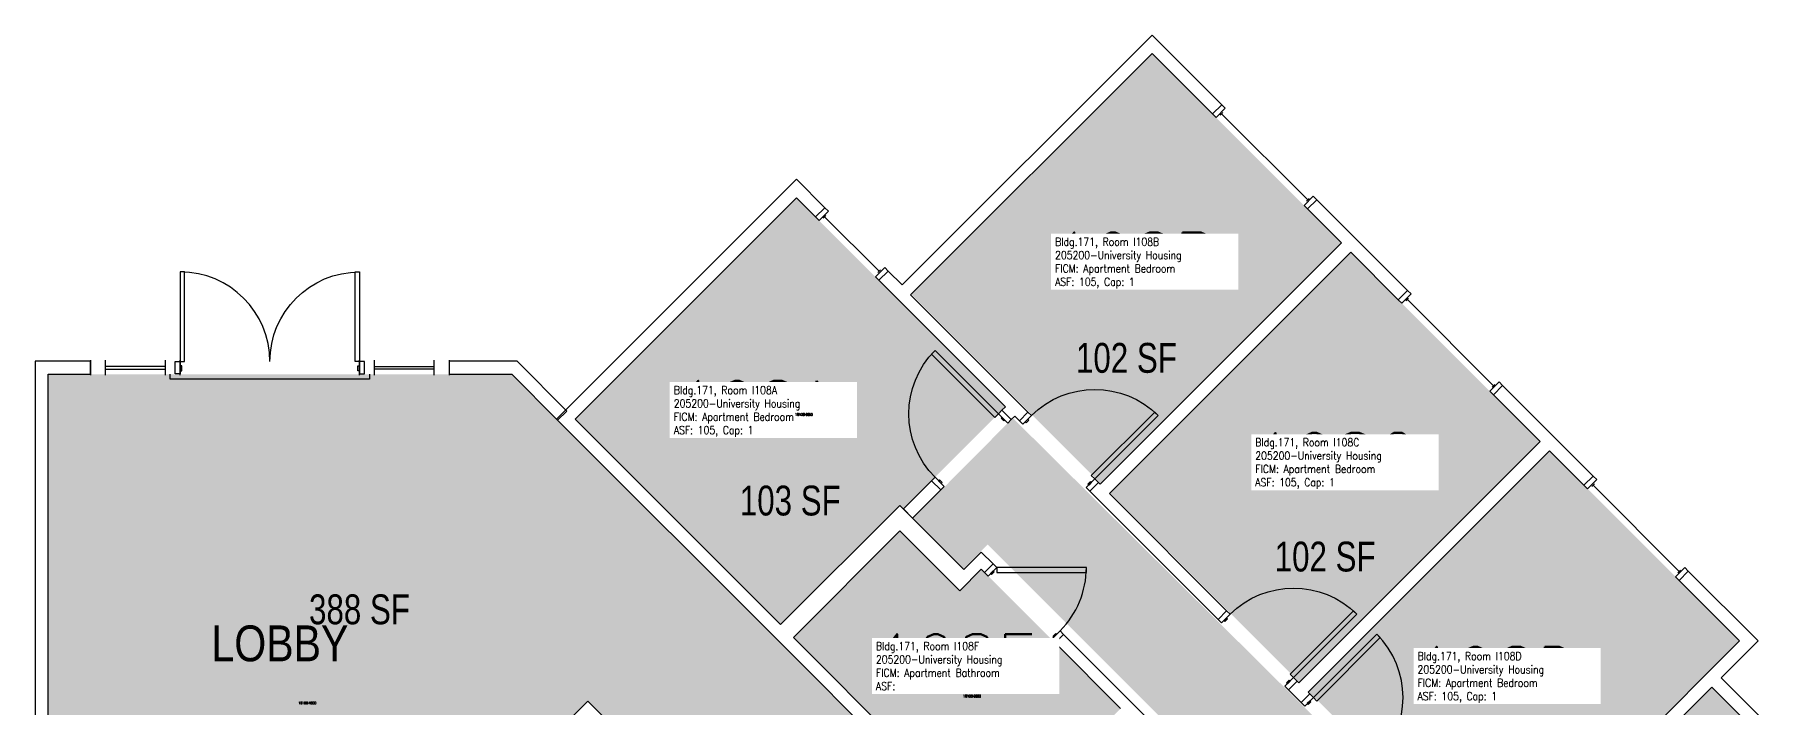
# Model space of a CAD drawing. Header units: inches. Extents: x 79 to 1966, y -19 to 1892.
# Drawn here: x 901 to 1604, y 1614 to 1884 of the extents above; entities that cross this region are included whole.
import ezdxf
from ezdxf.enums import TextEntityAlignment as Align

# ---------------------------------------------------------------- set-up
doc = ezdxf.new("R2010")
doc.units = ezdxf.units.IN
doc.header["$LTSCALE"] = 48
doc.header["$MEASUREMENT"] = 0
for name, color, linetype in [('A-AREA-IDEN', 1, 'Continuous'), ('A-DOOR', 2, 'Continuous'), ('A-GLAZ', 152, 'Continuous'), ('A-IDEN-RNUM', 7, 'Continuous'), ('A-IDEN-SNUM', 4, 'Continuous'), ('A-IDEN-VNUM', 4, 'Continuous'), ('A-WALL', 5, 'Continuous'), ('AREA-TEXT', 3, 'Continuous'), ('Rooms-Category-Color', 7, 'Continuous'), ('Rooms-College-Color', 7, 'Continuous'), ('Rooms-Department-Color', 7, 'Continuous'), ('Rooms-Division-Color', 7, 'Continuous'), ('Rooms-Information', 7, 'Continuous')]:
    doc.layers.add(name, color=color, linetype=linetype)
doc.styles.add('AREA', font='arial.ttf', dxfattribs={"width": 0.75, "height": 12})
doc.styles.add('ROOMSNUMBER', font='txt.shx', dxfattribs={"height": 0.03})
doc.styles.add('ROOMVNUMBER', font='simplex.shx', dxfattribs={"width": 0.85})
doc.styles.get("Standard").update_dxf_attribs({"font": 'ARIALN.TTF'})

msp = doc.modelspace()

# ---------------------------------------------------------------- hatches: boundary and pattern name
at = {"layer": 'Rooms-Category-Color', "true_color": 0x728ef3}
for points in [[(1426.08, 1800.1), (1349.98, 1876.2), (1253.28, 1779.5), (1329.4, 1703.4), (1425.78, 1799.78)], [(1207.14, 1818.22), (1118.22, 1729.3), (1200.78, 1646.74), (1248.68, 1694.65), (1250.1, 1693.24), (1261.41, 1704.55), (1291.11, 1734.25)], [(1429.79, 1796.39), (1505.9, 1720.28), (1409.22, 1623.59), (1333.1, 1699.69), (1429.49, 1796.06)], [(1253.81, 1689.5), (1274.14, 1669.17), (1283.95, 1678.98), (1408.43, 1554.52), (1398.62, 1544.71), (1418.95, 1524.38), (1428.76, 1534.19), (1451.18, 1511.78), (1441.51, 1502.11), (1437.8, 1505.82), (1442.34, 1510.36), (1427.35, 1525.35), (1392.44, 1490.43), (1407.43, 1475.45), (1413.76, 1481.78), (1417.47, 1478.06), (1411.14, 1471.73), (1454.37, 1428.52), (1528.7, 1502.86), (1588.2, 1443.36), (1670.66, 1525.84), (1574.84, 1621.64), (1489.29, 1536.07), (1294.06, 1729.76), (1253.96, 1689.34)], [(1509.61, 1716.57), (1585.97, 1640.2), (1489.28, 1543.51), (1412.91, 1619.87), (1509.3, 1716.25)], [(1281.4, 1669.01), (1337.35, 1613.06), (1285.91, 1561.61), (1205.91, 1641.61), (1248.68, 1684.4), (1272.73, 1660.36)]]:
    msp.add_hatch(color=171, dxfattribs=at).paths.add_polyline_path(points)
at = {"layer": 'Rooms-Category-Color', "true_color": 0xffe090}
msp.add_hatch(color=41, dxfattribs=at).paths.add_polyline_path([(1184.69, 1554.64), (1235.07, 1605.02), (1092.78, 1747.32), (906.57, 1747.32), (906.57, 1579.84), (906.57, 1495.21), (972.42, 1495.21), (987.5, 1480.13), (1123.35, 1615.98)])
at = {"layer": 'Rooms-College-Color', "true_color": 0xadadad}
for points in [[(1426.08, 1800.1), (1349.98, 1876.2), (1253.28, 1779.5), (1329.4, 1703.4), (1425.78, 1799.78)], [(1207.14, 1818.22), (1118.22, 1729.3), (1200.78, 1646.74), (1248.68, 1694.65), (1250.1, 1693.24), (1261.41, 1704.55), (1291.11, 1734.25)], [(1429.79, 1796.39), (1505.9, 1720.28), (1409.22, 1623.59), (1333.1, 1699.69), (1429.49, 1796.06)], [(1184.69, 1554.64), (1235.07, 1605.02), (1092.78, 1747.32), (906.57, 1747.32), (906.57, 1579.84), (906.57, 1495.21), (972.42, 1495.21), (987.5, 1480.13), (1123.35, 1615.98)], [(1253.81, 1689.5), (1274.14, 1669.17), (1283.95, 1678.98), (1408.43, 1554.52), (1398.62, 1544.71), (1418.95, 1524.38), (1428.76, 1534.19), (1451.18, 1511.78), (1441.51, 1502.11), (1437.8, 1505.82), (1442.34, 1510.36), (1427.35, 1525.35), (1392.44, 1490.43), (1407.43, 1475.45), (1413.76, 1481.78), (1417.47, 1478.06), (1411.14, 1471.73), (1454.37, 1428.52), (1528.7, 1502.86), (1588.2, 1443.36), (1670.66, 1525.84), (1574.84, 1621.64), (1489.29, 1536.07), (1294.06, 1729.76), (1253.96, 1689.34)], [(1509.61, 1716.57), (1585.97, 1640.2), (1489.28, 1543.51), (1412.91, 1619.87), (1509.3, 1716.25)], [(1281.4, 1669.01), (1337.35, 1613.06), (1285.91, 1561.61), (1205.91, 1641.61), (1248.68, 1684.4), (1272.73, 1660.36)]]:
    msp.add_hatch(color=253, dxfattribs=at).paths.add_polyline_path(points)
at = {"layer": 'Rooms-Department-Color', "true_color": 0x604aed}
for points in [[(1426.08, 1800.1), (1349.98, 1876.2), (1253.28, 1779.5), (1329.4, 1703.4), (1425.78, 1799.78)], [(1207.14, 1818.22), (1118.22, 1729.3), (1200.78, 1646.74), (1248.68, 1694.65), (1250.1, 1693.24), (1261.41, 1704.55), (1291.11, 1734.25)], [(1429.79, 1796.39), (1505.9, 1720.28), (1409.22, 1623.59), (1333.1, 1699.69), (1429.49, 1796.06)], [(1184.69, 1554.64), (1235.07, 1605.02), (1092.78, 1747.32), (906.57, 1747.32), (906.57, 1579.84), (906.57, 1495.21), (972.42, 1495.21), (987.5, 1480.13), (1123.35, 1615.98)], [(1253.81, 1689.5), (1274.14, 1669.17), (1283.95, 1678.98), (1408.43, 1554.52), (1398.62, 1544.71), (1418.95, 1524.38), (1428.76, 1534.19), (1451.18, 1511.78), (1441.51, 1502.11), (1437.8, 1505.82), (1442.34, 1510.36), (1427.35, 1525.35), (1392.44, 1490.43), (1407.43, 1475.45), (1413.76, 1481.78), (1417.47, 1478.06), (1411.14, 1471.73), (1454.37, 1428.52), (1528.7, 1502.86), (1588.2, 1443.36), (1670.66, 1525.84), (1574.84, 1621.64), (1489.29, 1536.07), (1294.06, 1729.76), (1253.96, 1689.34)], [(1509.61, 1716.57), (1585.97, 1640.2), (1489.28, 1543.51), (1412.91, 1619.87), (1509.3, 1716.25)], [(1281.4, 1669.01), (1337.35, 1613.06), (1285.91, 1561.61), (1205.91, 1641.61), (1248.68, 1684.4), (1272.73, 1660.36)]]:
    msp.add_hatch(color=173, dxfattribs=at).paths.add_polyline_path(points)
at = {"layer": 'Rooms-Division-Color', "true_color": 0x604aed}
for points in [[(1426.08, 1800.1), (1349.98, 1876.2), (1253.28, 1779.5), (1329.4, 1703.4), (1425.78, 1799.78)], [(1207.14, 1818.22), (1118.22, 1729.3), (1200.78, 1646.74), (1248.68, 1694.65), (1250.1, 1693.24), (1261.41, 1704.55), (1291.11, 1734.25)], [(1429.79, 1796.39), (1505.9, 1720.28), (1409.22, 1623.59), (1333.1, 1699.69), (1429.49, 1796.06)], [(1184.69, 1554.64), (1235.07, 1605.02), (1092.78, 1747.32), (906.57, 1747.32), (906.57, 1579.84), (906.57, 1495.21), (972.42, 1495.21), (987.5, 1480.13), (1123.35, 1615.98)], [(1253.81, 1689.5), (1274.14, 1669.17), (1283.95, 1678.98), (1408.43, 1554.52), (1398.62, 1544.71), (1418.95, 1524.38), (1428.76, 1534.19), (1451.18, 1511.78), (1441.51, 1502.11), (1437.8, 1505.82), (1442.34, 1510.36), (1427.35, 1525.35), (1392.44, 1490.43), (1407.43, 1475.45), (1413.76, 1481.78), (1417.47, 1478.06), (1411.14, 1471.73), (1454.37, 1428.52), (1528.7, 1502.86), (1588.2, 1443.36), (1670.66, 1525.84), (1574.84, 1621.64), (1489.29, 1536.07), (1294.06, 1729.76), (1253.96, 1689.34)], [(1509.61, 1716.57), (1585.97, 1640.2), (1489.28, 1543.51), (1412.91, 1619.87), (1509.3, 1716.25)], [(1281.4, 1669.01), (1337.35, 1613.06), (1285.91, 1561.61), (1205.91, 1641.61), (1248.68, 1684.4), (1272.73, 1660.36)]]:
    msp.add_hatch(color=173, dxfattribs=at).paths.add_polyline_path(points)

# ---------------------------------------------------------------- linework, layer by layer
at = {"layer": 'A-DOOR'}
for p, q in [((961.42, 1788.44), (959.67, 1788.44)), ((959.67, 1788.44), (959.67, 1752.44)), ((961.42, 1752.44), (961.42, 1788.44)), ((1029.92, 1752.44), (1029.92, 1788.44)), ((1029.92, 1788.44), (1031.67, 1788.44)), ((1031.67, 1788.44), (1031.67, 1752.44)), ((957.67, 1747.44), (957.67, 1752.44)), ((957.67, 1752.44), (959.67, 1752.44)), ((959.67, 1752.44), (961.42, 1752.44)), ((959.67, 1752.44), (959.67, 1747.44)), ((960.29, 1750.69), (959.67, 1750.69)), ((959.67, 1750.69), (959.67, 1748.69)), ((960.29, 1748.69), (960.29, 1750.69)), ((1031.67, 1752.44), (1029.92, 1752.44)), ((1031.04, 1748.69), (1031.04, 1750.69)), ((1031.04, 1750.69), (1031.67, 1750.69)), ((1033.67, 1752.44), (1031.67, 1752.44)), ((1031.67, 1752.44), (1031.67, 1747.44)), ((1031.67, 1750.69), (1031.67, 1748.69)), ((1033.67, 1747.44), (1033.67, 1752.44)), ((955.67, 1745.32), (955.67, 1747.32)), ((1035.67, 1745.32), (955.67, 1745.32)), ((959.67, 1747.44), (957.67, 1747.44)), ((959.67, 1748.69), (960.29, 1748.69)), ((1031.67, 1748.69), (1031.04, 1748.69)), ((1031.67, 1747.44), (1033.67, 1747.44)), ((1035.67, 1747.32), (1035.67, 1745.32))]:
    msp.add_line(p, q, dxfattribs=at)
for points in [[(1288.28, 1731.42), (1286.87, 1730.01), (1261.41, 1755.46), (1262.83, 1756.88)], [(1292, 1727.71), (1293.41, 1729.12), (1289.7, 1732.84), (1288.28, 1731.42)], [(1290.76, 1728.95), (1290.41, 1728.59), (1289.34, 1729.65), (1289.7, 1730.01)], [(1298.09, 1727.27), (1296.68, 1728.68), (1300.13, 1732.13), (1301.54, 1730.71)], [(1299.07, 1728.24), (1299.42, 1727.88), (1300.48, 1728.95), (1300.13, 1729.3)], [(1327, 1705.26), (1325.58, 1706.67), (1351.04, 1732.13), (1352.45, 1730.71)], [(1266.54, 1702.25), (1265.13, 1700.84), (1261.41, 1704.55), (1262.83, 1705.97)], [(1265.3, 1703.49), (1265.66, 1703.84), (1264.6, 1704.9), (1264.24, 1704.55)], [(1323.55, 1701.81), (1324.96, 1700.4), (1328.41, 1703.84), (1327, 1705.26)], [(1324.52, 1702.78), (1324.17, 1703.14), (1325.23, 1704.2), (1325.58, 1703.84)], [(1284.14, 1666.27), (1282.73, 1667.68), (1286.17, 1671.13), (1287.59, 1669.71)], [(1285.11, 1667.24), (1285.47, 1666.88), (1286.53, 1667.95), (1286.17, 1668.3)], [(1287.59, 1669.71), (1287.59, 1667.71), (1323.59, 1667.71), (1323.59, 1669.71)], [(1377.91, 1647.45), (1376.49, 1648.87), (1379.94, 1652.32), (1381.35, 1650.9)], [(1406.81, 1625.45), (1405.39, 1626.86), (1430.85, 1652.32), (1432.26, 1650.9)], [(1378.88, 1648.43), (1379.23, 1648.07), (1380.29, 1649.13), (1379.94, 1649.49)], [(1309.6, 1640.81), (1311.01, 1639.4), (1314.46, 1642.84), (1313.04, 1644.26)], [(1310.57, 1641.78), (1310.21, 1642.14), (1311.28, 1643.2), (1311.63, 1642.84)], [(1414.77, 1617.49), (1416.18, 1616.07), (1441.64, 1641.53), (1440.22, 1642.94)], [(1403.36, 1622), (1404.78, 1620.58), (1408.22, 1624.03), (1406.81, 1625.45)], [(1404.33, 1622.97), (1403.98, 1623.32), (1405.04, 1624.38), (1405.39, 1624.03)], [(1411.32, 1614.04), (1409.91, 1615.45), (1413.35, 1618.9), (1414.77, 1617.49)], [(1412.29, 1615.01), (1412.65, 1614.66), (1413.71, 1615.72), (1413.35, 1616.07)]]:
    msp.add_lwpolyline(points, close=True, dxfattribs=at)
for centre, start, end in [((959.67, 1752.44), 360, 90), ((1287.59, 1669.71), 315, 0), ((1414.77, 1617.49), 315, 45)]:
    msp.add_arc(centre, 36, start, end, dxfattribs=at)
at = {"layer": 'A-DOOR', "extrusion": (0, 0, -1)}
for centre, start, end in [((-1031.67, 1752.44), 0, 90), ((-1288.28, 1731.42), 315, 45), ((-1327, 1705.26), 45, 135), ((-1406.81, 1625.45), 45, 135)]:
    msp.add_arc(centre, 36, start, end, dxfattribs=at)
at = {"layer": 'A-GLAZ'}
for p, q in [((1377.36, 1851.47), (1378.42, 1852.53)), ((1412.54, 1817.35), (1377.89, 1852)), ((1412.01, 1816.82), (1413.07, 1817.88)), ((1217.93, 1810.08), (1218.99, 1811.14)), ((1240.38, 1788.69), (1218.46, 1810.61)), ((1239.85, 1788.16), (1240.91, 1789.22)), ((1451.98, 1776.85), (1453.04, 1777.91)), ((1487.16, 1742.73), (1452.51, 1777.38)), ((923.67, 1752.94), (923.67, 1746.94)), ((929.67, 1746.94), (929.67, 1752.94)), ((953.67, 1750.44), (929.67, 1750.44)), ((953.67, 1746.94), (953.67, 1752.94)), ((959.67, 1746.94), (959.67, 1752.94)), ((1031.67, 1746.94), (1031.67, 1752.94)), ((1037.67, 1746.94), (1037.67, 1752.94)), ((1037.67, 1750.44), (1061.67, 1750.44)), ((1061.67, 1746.94), (1061.67, 1752.94)), ((1067.67, 1752.94), (1067.67, 1746.94)), ((929.67, 1749.44), (953.67, 1749.44)), ((1061.67, 1749.44), (1037.67, 1749.44)), ((1486.63, 1742.2), (1487.69, 1743.26)), ((1526.56, 1702.27), (1527.62, 1703.33)), ((1561.74, 1668.16), (1527.09, 1702.8)), ((1561.2, 1667.62), (1562.27, 1668.69))]:
    msp.add_line(p, q, dxfattribs=at)
for points in [[(1379.39, 1854.21), (1377.98, 1855.62), (1374.27, 1851.91), (1375.68, 1850.5)], [(1219.96, 1812.82), (1218.55, 1814.24), (1214.84, 1810.52), (1216.25, 1809.11)], [(1414.75, 1818.85), (1416.16, 1817.44), (1412.45, 1813.73), (1411.04, 1815.14)], [(1242.59, 1790.19), (1244.01, 1788.78), (1240.29, 1785.07), (1238.88, 1786.48)], [(1454.01, 1779.59), (1452.6, 1781.01), (1448.88, 1777.29), (1450.3, 1775.88)], [(1489.37, 1744.24), (1490.78, 1742.82), (1487.07, 1739.11), (1485.65, 1740.52)], [(1528.59, 1705.01), (1527.18, 1706.43), (1523.46, 1702.72), (1524.88, 1701.3)], [(1563.94, 1669.66), (1565.36, 1668.24), (1561.65, 1664.53), (1560.23, 1665.95)]]:
    msp.add_lwpolyline(points, close=True, dxfattribs=at)
at = {"layer": 'A-WALL'}
for p, q in [((1349.98, 1883.62), (1249.57, 1783.22)), ((1377.98, 1855.62), (1349.98, 1883.62)), ((1253.02, 1779.24), (1349.98, 1876.2)), ((1349.98, 1876.2), (1374.27, 1851.91)), ((1374.27, 1851.91), (1377.98, 1855.62)), ((1207.14, 1825.64), (1110.8, 1729.3)), ((1218.55, 1814.24), (1207.14, 1825.64)), ((1118.22, 1729.3), (1207.14, 1818.22)), ((1207.14, 1818.22), (1214.84, 1810.52)), ((1214.84, 1810.52), (1218.55, 1814.24)), ((1416.16, 1817.44), (1412.45, 1813.73)), ((1412.45, 1813.73), (1426.08, 1800.1)), ((1452.6, 1781.01), (1416.16, 1817.44)), ((1426.08, 1800.1), (1329.12, 1703.14)), ((1332.83, 1699.42), (1429.79, 1796.39)), ((1429.79, 1796.39), (1448.88, 1777.29)), ((1244.01, 1788.78), (1240.29, 1785.07)), ((1249.57, 1783.22), (1244.01, 1788.78)), ((1240.29, 1785.07), (1246.3, 1779.06)), ((1246.3, 1779.06), (1291.11, 1734.25)), ((1300.13, 1732.13), (1253.02, 1779.24)), ((1448.88, 1777.29), (1452.6, 1781.01)), ((923.67, 1752.57), (901.32, 1752.57)), ((901.32, 1752.57), (901.32, 1579.84)), ((923.67, 1747.32), (923.67, 1752.57)), ((1094.95, 1752.57), (1067.67, 1752.57)), ((1067.67, 1752.57), (1067.67, 1747.32)), ((1114.95, 1732.57), (1094.95, 1752.57)), ((906.57, 1747.32), (923.67, 1747.32)), ((906.57, 1579.84), (906.57, 1747.32)), ((1067.67, 1747.32), (1092.78, 1747.32)), ((1092.78, 1747.32), (1111.24, 1728.85)), ((1490.78, 1742.82), (1487.07, 1739.11)), ((1487.07, 1739.11), (1505.9, 1720.28)), ((1527.18, 1706.43), (1490.78, 1742.82)), ((1110.8, 1729.3), (1201.75, 1638.35)), ((1111.24, 1728.85), (1114.95, 1732.57)), ((1200.78, 1646.74), (1118.22, 1729.3)), ((1291.11, 1734.25), (1289.7, 1732.84)), ((1289.7, 1732.84), (1293.41, 1729.12)), ((1293.41, 1729.12), (1294.82, 1730.54)), ((1294.82, 1730.54), (1296.68, 1728.68)), ((1296.68, 1728.68), (1300.13, 1732.13)), ((1505.9, 1720.28), (1408.93, 1623.32)), ((1412.65, 1619.61), (1509.61, 1716.57)), ((1509.61, 1716.57), (1523.46, 1702.72)), ((1261.41, 1704.55), (1250.1, 1693.24)), ((1265.13, 1700.84), (1261.41, 1704.55)), ((1328.41, 1703.84), (1324.96, 1700.4)), ((1329.12, 1703.14), (1328.41, 1703.84)), ((1523.46, 1702.72), (1527.18, 1706.43)), ((1248.68, 1694.65), (1200.78, 1646.74)), ((1274.41, 1668.93), (1248.68, 1694.65)), ((1253.81, 1689.52), (1265.13, 1700.84)), ((1324.96, 1700.4), (1376.49, 1648.87)), ((1379.94, 1652.32), (1332.83, 1699.42)), ((1250.1, 1693.24), (1253.81, 1689.52)), ((1205.91, 1641.62), (1248.68, 1684.4)), ((1248.68, 1684.4), (1272.73, 1660.36)), ((1281.39, 1675.91), (1274.41, 1668.93)), ((1286.17, 1671.13), (1281.39, 1675.91)), ((1272.73, 1660.36), (1281.39, 1669.02)), ((1281.39, 1669.02), (1282.73, 1667.68)), ((1282.73, 1667.68), (1286.17, 1671.13)), ((1565.36, 1668.24), (1561.65, 1664.53)), ((1593.4, 1640.2), (1565.36, 1668.24)), ((1561.65, 1664.53), (1585.97, 1640.2)), ((1376.49, 1648.87), (1379.94, 1652.32)), ((1201.75, 1638.35), (1371.04, 1469.06)), ((1285.91, 1561.61), (1205.91, 1641.62)), ((1314.46, 1642.84), (1311.01, 1639.4)), ((1311.01, 1639.4), (1337.35, 1613.06)), ((1372.26, 1585.04), (1314.46, 1642.84)), ((1585.97, 1640.2), (1489.01, 1543.24)), ((1578.55, 1625.35), (1593.4, 1640.2)), ((1408.22, 1624.03), (1404.78, 1620.58)), ((1408.93, 1623.32), (1408.22, 1624.03)), ((1600.74, 1603.17), (1578.55, 1625.35)), ((1404.78, 1620.58), (1409.91, 1615.45)), ((1409.91, 1615.45), (1413.35, 1618.9)), ((1413.35, 1618.9), (1412.65, 1619.61)), ((1489.28, 1536.08), (1574.84, 1621.64)), ((1574.84, 1621.64), (1597.02, 1599.46)), ((1123.35, 1615.98), (1108.15, 1600.79)), ((1185.13, 1554.2), (1123.35, 1615.98))]:
    msp.add_line(p, q, dxfattribs=at)

# ---------------------------------------------------------------- texts
at = {"layer": 'A-AREA-IDEN'}
msp.add_text('LOBBY', height=14.4, dxfattribs=at).set_placement((999.69, 1632.02), align=Align.CENTER)
at = {"layer": 'A-IDEN-RNUM', "style": 'ROOMSNUMBER', "width": 0.85}
for s, p in [('0108-B0', (1337.35, 1788.29)), ('0108-A0', (1210.18, 1731.19)), ('0108-C0', (1419.7, 1707.13)), ('0108-D0', (1504.85, 1628.76)), ('0108-F0', (1277.67, 1618)), ('0113-00', (1010.69, 1615.28))]:
    msp.add_text(s, height=1, dxfattribs=at).set_placement(p, align=Align.MIDDLE_CENTER)
at = {"layer": 'A-IDEN-SNUM', "style": 'ROOMSNUMBER', "width": 0.85}
for s, p in [('1710I108B0', (1337.35, 1788.29)), ('1710I108A0', (1210.18, 1731.19)), ('1710I108C0', (1419.7, 1707.13)), ('1710I108D0', (1504.85, 1628.76)), ('1710I108F0', (1277.67, 1618)), ('1710I11300', (1010.69, 1615.28))]:
    msp.add_text(s, height=1, dxfattribs=at).set_placement(p, align=Align.MIDDLE_CENTER)
at = {"layer": 'A-IDEN-VNUM', "style": 'ROOMVNUMBER', "width": 0.85}
for s, p in [('108B', (1342.9, 1793.04)), ('108A', (1190.68, 1733.46)), ('108C', (1423.76, 1712.49)), ('108F', (1270.49, 1631.71)), ('108D', (1488.47, 1626.59))]:
    msp.add_text(s, height=22.5, dxfattribs=at).set_placement(p, align=Align.MIDDLE_CENTER)
at = {"layer": 'AREA-TEXT', "style": 'AREA', "width": 0.75}
for s, p in [('102 SF', (1339.68, 1753.92)), ('103 SF', (1204.67, 1696.6)), ('102 SF', (1419.5, 1674.1)), ('388 SF', (1031.65, 1652.89))]:
    msp.add_text(s, height=12, dxfattribs=at).set_placement(p, align=Align.MIDDLE_CENTER)

# ---------------------------------------------------------------- next in the draw order: texts
at = {"layer": 'Rooms-Information', "char_height": 3.2143, "width": 72, "attachment_point": 7, "style": 'ROOMVNUMBER', "bg_fill": 3, "box_fill_scale": 1.5, "bg_fill_color": 256, "bg_fill_true_color": 13158600, "bg_fill_transparency": 0}
for s, insert in [('Bldg.171, Room I108B^M^J205200-University Housing^M^JFICM: Apartment Bedroom^M^JASF: 105, Cap: 1', (1311.03, 1781.79)), ('Bldg.171, Room I108A^M^J205200-University Housing^M^JFICM: Apartment Bedroom^M^JASF: 105, Cap: 1', (1157.9, 1722.21)), ('Bldg.171, Room I108C^M^J205200-University Housing^M^JFICM: Apartment Bedroom^M^JASF: 105, Cap: 1', (1391.43, 1701.24)), ('Bldg.171, Room I108F^M^J205200-University Housing^M^JFICM: Apartment Bathroom^M^JASF: ', (1239.07, 1620.46)), ('Bldg.171, Room I108D^M^J205200-University Housing^M^JFICM: Apartment Bedroom^M^JASF: 105, Cap: 1', (1456.6, 1615.34))]:
    msp.add_mtext(s, dxfattribs=dict(at, insert=insert))

doc.saveas('drawing.dxf')
